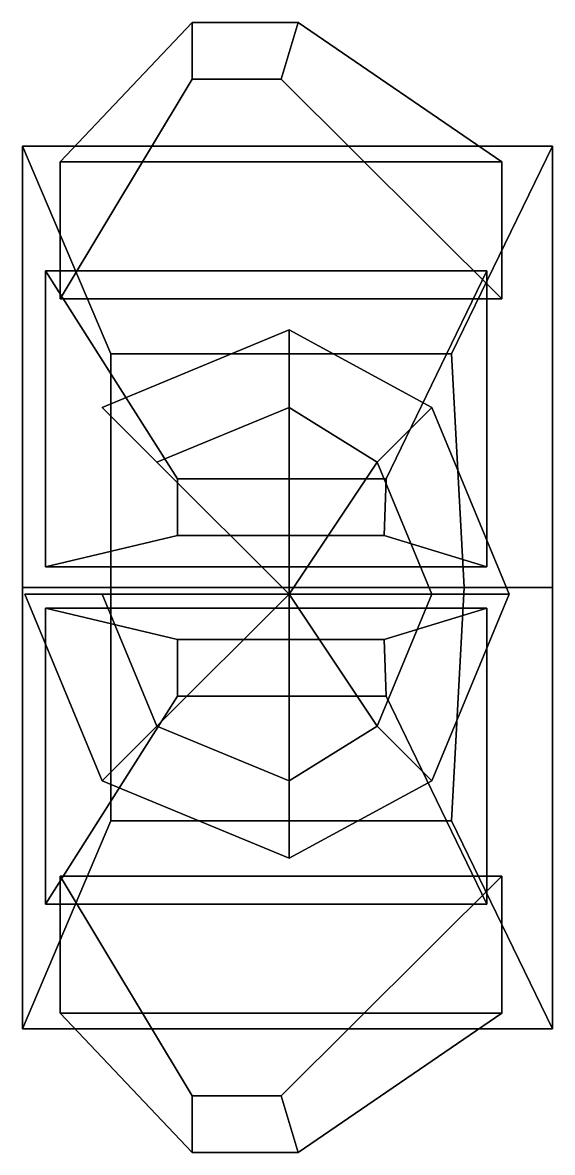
# Model space of a CAD drawing. Extents: x 5861 to 6088, y 776 to 1260.
import ezdxf

# ---------------------------------------------------------------- set-up
doc = ezdxf.new("R2010")
doc.units = 0
doc.header["$MEASUREMENT"] = 0
doc.layers.get('0').update_dxf_attribs({"linetype": 'CONTINUOUS'})

msp = doc.modelspace()

# ---------------------------------------------------------------- meshes
mesh = msp.add_polymesh((6, 3))
for k, corner in enumerate([(6066.09, 1141.38, 1433.58), (5971.7, 1235.55, 812.72), (5971.7, 1235.55, 812.72), (5876.95, 1141.38, 1433.58), (5933.59, 1235.55, 812.72), (5933.59, 1235.55, 812.72), (5876.95, 1200.17, 1448.41), (5933.59, 1259.78, 815.15), (5933.59, 1235.55, 812.72), (6066.09, 1200.17, 1448.41), (5978.86, 1259.78, 815.15), (5971.7, 1235.55, 812.72), (6066.09, 1200.17, 1448.41), (6066.09, 1200.17, 1448.41), (6066.09, 1141.38, 1433.58), (5876.95, 1200.17, 1448.41), (5876.95, 1200.17, 1448.41), (5876.95, 1141.38, 1433.58)]):
    mesh.set_mesh_vertex(divmod(k, 3), corner)
mesh = msp.add_polymesh((6, 3))
for k, corner in enumerate([(6087.81, 1017.7, 1431.81), (6050.05, 1017.7, 837.36), (6050.05, 1017.7, 837.36), (5860.91, 1017.7, 1431.81), (5898.67, 1017.7, 837.36), (5898.67, 1017.7, 837.36), (5860.91, 1206.84, 1431.81), (5898.67, 1117.76, 837.36), (5898.67, 1017.7, 837.36), (6087.81, 1206.84, 1431.81), (6044.63, 1117.76, 837.36), (6050.05, 1017.7, 837.36), (6087.81, 1206.84, 1431.81), (6087.81, 1206.84, 1431.81), (6087.81, 1017.7, 1431.81), (5860.91, 1206.84, 1431.81), (5860.91, 1206.84, 1431.81), (5860.91, 1017.7, 1431.81)]):
    mesh.set_mesh_vertex(divmod(k, 3), corner)
mesh = msp.add_polymesh((6, 3))
for k, corner in enumerate([(6059.8, 1026.61, 834.97), (6015.75, 1039.97, 4.45), (6015.75, 1039.97, 4.45), (5870.66, 1026.61, 834.97), (5927.3, 1039.97, 4.45), (5927.3, 1039.97, 4.45), (5870.66, 1153.39, 834.97), (5927.3, 1064.31, 4.45), (5927.3, 1039.97, 4.45), (6059.8, 1153.39, 834.97), (6016.62, 1064.31, 4.45), (6015.75, 1039.97, 4.45), (6059.8, 1153.39, 834.97), (6059.8, 1153.39, 834.97), (6059.8, 1026.61, 834.97), (5870.66, 1153.39, 834.97), (5870.66, 1153.39, 834.97), (5870.66, 1026.61, 834.97)]):
    mesh.set_mesh_vertex(divmod(k, 3), corner)
mesh = msp.add_polymesh((8, 5), dxfattribs=dict(m_close=True))
for k, corner in enumerate([(5975.01, 1014.85, 1780.87), (5894.96, 1014.85, 1747.72), (5861.81, 1014.85, 1667.67), (5894.96, 1014.85, 1478.19), (5975.01, 1014.85, 1445.03), (5975.01, 1014.85, 1780.87), (5918.41, 958.25, 1747.72), (5894.96, 934.8, 1667.67), (5918.41, 958.25, 1478.19), (5975.01, 1014.85, 1445.03), (5975.01, 1014.85, 1780.87), (5975.01, 934.8, 1747.72), (5975.01, 901.65, 1667.67), (5975.01, 934.8, 1478.19), (5975.01, 1014.85, 1445.03), (5975.01, 1014.85, 1780.87), (6012.74, 958.25, 1747.72), (6036.19, 934.8, 1667.67), (6012.74, 958.25, 1478.19), (5975.01, 1014.85, 1445.03), (5975.01, 1014.85, 1780.87), (6036.19, 1014.85, 1747.72), (6069.34, 1014.85, 1667.67), (6036.19, 1014.85, 1478.19), (5975.01, 1014.85, 1445.03), (5975.01, 1014.85, 1780.87), (6012.74, 1071.45, 1747.72), (6036.19, 1094.89, 1667.67), (6012.74, 1071.45, 1478.19), (5975.01, 1014.85, 1445.03), (5975.01, 1014.85, 1780.87), (5975.01, 1094.89, 1747.72), (5975.01, 1128.05, 1667.67), (5975.01, 1094.89, 1478.19), (5975.01, 1014.85, 1445.03), (5975.01, 1014.85, 1780.87), (5918.41, 1071.45, 1747.72), (5894.96, 1094.89, 1667.67), (5918.41, 1071.45, 1478.19), (5975.01, 1014.85, 1445.03)]):
    mesh.set_mesh_vertex(divmod(k, 5), corner)
mesh = msp.add_polymesh((6, 3))
for k, corner in enumerate([(6087.81, 1017.7, 1431.81), (6050.05, 1017.7, 837.36), (6050.05, 1017.7, 837.36), (5860.91, 1017.7, 1431.81), (5898.67, 1017.7, 837.36), (5898.67, 1017.7, 837.36), (5860.91, 828.56, 1431.81), (5898.67, 917.64, 837.36), (5898.67, 1017.7, 837.36), (6087.81, 828.56, 1431.81), (6044.63, 917.64, 837.36), (6050.05, 1017.7, 837.36), (6087.81, 828.56, 1431.81), (6087.81, 828.56, 1431.81), (6087.81, 1017.7, 1431.81), (5860.91, 828.56, 1431.81), (5860.91, 828.56, 1431.81), (5860.91, 1017.7, 1431.81)]):
    mesh.set_mesh_vertex(divmod(k, 3), corner)
mesh = msp.add_polymesh((6, 3))
for k, corner in enumerate([(6059.8, 1008.79, 834.97), (6015.75, 995.43, 4.45), (6015.75, 995.43, 4.45), (5870.66, 1008.79, 834.97), (5927.3, 995.43, 4.45), (5927.3, 995.43, 4.45), (5870.66, 882, 834.97), (5927.3, 971.08, 4.45), (5927.3, 995.43, 4.45), (6059.8, 882, 834.97), (6016.62, 971.08, 4.45), (6015.75, 995.43, 4.45), (6059.8, 882, 834.97), (6059.8, 882, 834.97), (6059.8, 1008.79, 834.97), (5870.66, 882, 834.97), (5870.66, 882, 834.97), (5870.66, 1008.79, 834.97)]):
    mesh.set_mesh_vertex(divmod(k, 3), corner)
mesh = msp.add_polymesh((6, 3))
for k, corner in enumerate([(6066.09, 894.02, 1433.58), (5971.7, 799.85, 812.72), (5971.7, 799.85, 812.72), (5876.95, 894.02, 1433.58), (5933.59, 799.85, 812.72), (5933.59, 799.85, 812.72), (5876.95, 835.23, 1448.41), (5933.59, 775.62, 815.15), (5933.59, 799.85, 812.72), (6066.09, 835.23, 1448.41), (5978.86, 775.62, 815.15), (5971.7, 799.85, 812.72), (6066.09, 835.23, 1448.41), (6066.09, 835.23, 1448.41), (6066.09, 894.02, 1433.58), (5876.95, 835.23, 1448.41), (5876.95, 835.23, 1448.41), (5876.95, 894.02, 1433.58)]):
    mesh.set_mesh_vertex(divmod(k, 3), corner)

doc.saveas('drawing.dxf')
